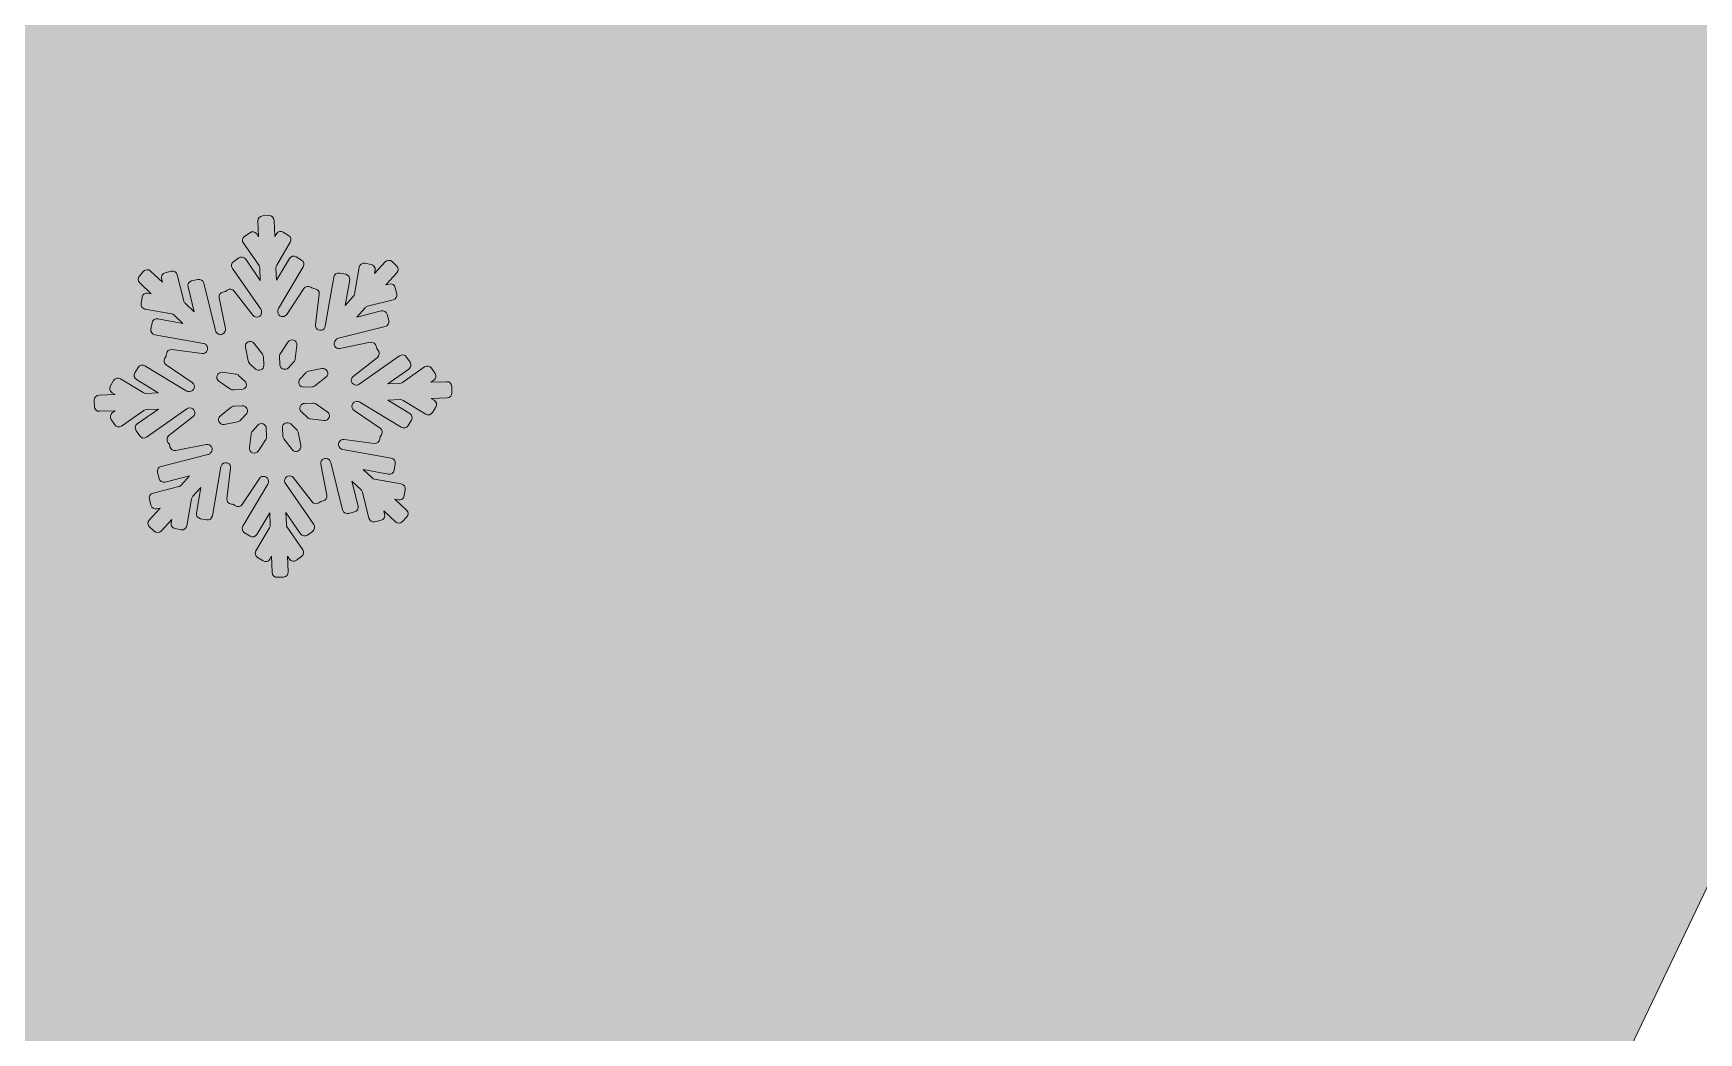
# Model space of a CAD drawing. Header units: millimetres. Extents: x 6 to 165, y -108 to -10.
# Drawn here: x 117.12 to 137.38, y -82.13 to -69.97 of the extents above; entities that cross this region are included whole.
import ezdxf

# ---------------------------------------------------------------- set-up
doc = ezdxf.new("R2010")
doc.units = ezdxf.units.MM
doc.header["$MEASUREMENT"] = 0
doc.layers.add('engraving', color=7, linetype='Continuous')
doc.layers.add('Layer 1', color=7, linetype='Continuous')

msp = doc.modelspace()

# ---------------------------------------------------------------- hatches: boundary and pattern name
at = {"layer": 'Layer 1'}
h = msp.add_hatch(color=2, dxfattribs=at)
h.dxf.hatch_style = 2
edge = h.paths.add_edge_path()
edge.add_spline(control_points=[(164.869, -23.025), (164.869, -23.025), (140.668, -23.025), (140.668, -23.025), (139.861, -21.762), (138.492, -20.888), (136.917, -20.768), (138.422, -19.653), (139.402, -17.869), (139.402, -15.852), (139.402, -12.472), (136.662, -9.732), (133.281, -9.732), (129.901, -9.732), (127.16, -12.472), (127.16, -15.852), (127.16, -17.869), (128.14, -19.653), (129.645, -20.768), (128.071, -20.888), (126.702, -21.762), (125.894, -23.025), (125.894, -23.025), (103.562, -23.025), (103.562, -23.025), (103.562, -23.025), (103.562, -47.689), (103.562, -47.689), (103.562, -47.689), (125.642, -47.689), (125.642, -47.689), (125.642, -47.689), (96.868, -108.174), (96.868, -108.174), (96.868, -108.174), (158.058, -108.174), (158.058, -108.174), (158.058, -108.174), (158.058, -83.51), (158.058, -83.51), (158.058, -83.51), (135.977, -83.51), (135.977, -83.51), (135.977, -83.51), (164.869, -23.025), (164.869, -23.025)], knot_values=[0, 0, 0, 0, 1, 1, 1, 2, 2, 2, 3, 3, 3, 4, 4, 4, 5, 5, 5, 6, 6, 6, 7, 7, 7, 8, 8, 8, 9, 9, 9, 10, 10, 10, 11, 11, 11, 12, 12, 12, 13, 13, 13, 14, 14, 14, 15, 15, 15, 15], degree=3, periodic=1)
edge = h.paths.add_edge_path()
edge.add_spline(control_points=[(129.474, -15.852), (129.474, -13.753), (131.182, -12.045), (133.281, -12.045), (135.381, -12.045), (137.089, -13.753), (137.089, -15.852), (137.089, -17.952), (135.381, -19.66), (133.281, -19.66), (131.182, -19.66), (129.474, -17.952), (129.474, -15.852)], knot_values=[0, 0, 0, 0, 1, 1, 1, 2, 2, 2, 3, 3, 3, 4, 4, 4, 4], degree=3, periodic=1)

# ---------------------------------------------------------------- linework, layer by layer
at = {"layer": 'engraving', "lineweight": 0}
for points, knots in [([(122.213, -74.264), (122.211, -74.231), (122.184, -74.205), (122.151, -74.207), (122.151, -74.207), (121.961, -74.214), (121.961, -74.214), (121.961, -74.214), (121.996, -74.189), (121.996, -74.189), (122.023, -74.17), (122.029, -74.133), (122.011, -74.106), (122.011, -74.106), (121.966, -74.042), (121.966, -74.042), (121.948, -74.015), (121.91, -74.008), (121.883, -74.028), (121.883, -74.028), (121.614, -74.218), (121.614, -74.218), (121.604, -74.225), (121.593, -74.228), (121.581, -74.229), (121.581, -74.229), (121.436, -74.234), (121.436, -74.234), (121.436, -74.234), (121.692, -74.053), (121.692, -74.053), (121.719, -74.035), (121.726, -73.998), (121.707, -73.971), (121.707, -73.971), (121.663, -73.907), (121.663, -73.907), (121.644, -73.879), (121.606, -73.873), (121.579, -73.892), (121.579, -73.892), (121.089, -74.238), (121.089, -74.238), (121.079, -74.245), (121.068, -74.249), (121.057, -74.249), (121.057, -74.249), (121.054, -74.249), (121.054, -74.249), (120.996, -74.251), (120.969, -74.178), (121.014, -74.143), (121.014, -74.143), (121.309, -73.911), (121.309, -73.911), (121.334, -73.891), (121.339, -73.854), (121.319, -73.828), (121.319, -73.828), (121.31, -73.815), (121.31, -73.815), (121.304, -73.808), (121.3, -73.8), (121.298, -73.79), (121.298, -73.79), (121.295, -73.775), (121.295, -73.775), (121.289, -73.743), (121.257, -73.722), (121.225, -73.728), (121.225, -73.728), (120.854, -73.802), (120.854, -73.802), (120.797, -73.814), (120.759, -73.746), (120.798, -73.704), (120.798, -73.704), (120.804, -73.697), (120.804, -73.697), (120.812, -73.688), (120.822, -73.682), (120.834, -73.679), (120.834, -73.679), (121.403, -73.536), (121.403, -73.536), (121.435, -73.528), (121.455, -73.496), (121.447, -73.464), (121.447, -73.464), (121.428, -73.388), (121.428, -73.388), (121.42, -73.356), (121.387, -73.337), (121.355, -73.345), (121.355, -73.345), (121.057, -73.42), (121.057, -73.42), (121.057, -73.42), (121.16, -73.307), (121.16, -73.307), (121.168, -73.298), (121.178, -73.292), (121.189, -73.289), (121.189, -73.289), (121.502, -73.211), (121.502, -73.211), (121.533, -73.203), (121.553, -73.171), (121.545, -73.139), (121.545, -73.139), (121.526, -73.063), (121.526, -73.063), (121.518, -73.031), (121.486, -73.011), (121.454, -73.019), (121.454, -73.019), (121.413, -73.03), (121.413, -73.03), (121.413, -73.03), (121.547, -72.883), (121.547, -72.883), (121.569, -72.859), (121.567, -72.822), (121.543, -72.799), (121.543, -72.799), (121.487, -72.746), (121.487, -72.746), (121.463, -72.724), (121.424, -72.725), (121.402, -72.75), (121.402, -72.75), (121.274, -72.89), (121.274, -72.89), (121.274, -72.89), (121.281, -72.848), (121.281, -72.848), (121.287, -72.815), (121.266, -72.785), (121.233, -72.779), (121.233, -72.779), (121.158, -72.765), (121.158, -72.765), (121.125, -72.759), (121.094, -72.781), (121.088, -72.814), (121.088, -72.814), (121.031, -73.142), (121.031, -73.142), (121.029, -73.153), (121.024, -73.164), (121.016, -73.172), (121.016, -73.172), (120.918, -73.28), (120.918, -73.28), (120.918, -73.28), (120.972, -72.969), (120.972, -72.969), (120.978, -72.937), (120.956, -72.906), (120.924, -72.9), (120.924, -72.9), (120.849, -72.886), (120.849, -72.886), (120.816, -72.88), (120.785, -72.902), (120.779, -72.935), (120.779, -72.935), (120.675, -73.532), (120.675, -73.532), (120.673, -73.543), (120.668, -73.554), (120.66, -73.562), (120.66, -73.562), (120.66, -73.562), (120.66, -73.562), (120.621, -73.605), (120.55, -73.572), (120.557, -73.515), (120.557, -73.515), (120.602, -73.143), (120.602, -73.143), (120.606, -73.11), (120.583, -73.08), (120.551, -73.076), (120.551, -73.076), (120.536, -73.074), (120.536, -73.074), (120.527, -73.073), (120.518, -73.07), (120.51, -73.064), (120.51, -73.064), (120.498, -73.056), (120.498, -73.056), (120.471, -73.038), (120.433, -73.045), (120.415, -73.073), (120.415, -73.073), (120.207, -73.388), (120.207, -73.388), (120.175, -73.437), (120.099, -73.416), (120.097, -73.358), (120.097, -73.358), (120.097, -73.351), (120.097, -73.351), (120.096, -73.34), (120.099, -73.328), (120.105, -73.318), (120.105, -73.318), (120.408, -72.809), (120.408, -72.809), (120.424, -72.781), (120.415, -72.744), (120.387, -72.727), (120.387, -72.727), (120.321, -72.687), (120.321, -72.687), (120.293, -72.67), (120.256, -72.679), (120.239, -72.708), (120.239, -72.708), (120.082, -72.973), (120.082, -72.973), (120.082, -72.973), (120.075, -72.82), (120.075, -72.82), (120.075, -72.809), (120.078, -72.797), (120.084, -72.787), (120.084, -72.787), (120.25, -72.508), (120.25, -72.508), (120.266, -72.48), (120.257, -72.443), (120.229, -72.426), (120.229, -72.426), (120.163, -72.386), (120.163, -72.386), (120.135, -72.369), (120.098, -72.378), (120.081, -72.407), (120.081, -72.407), (120.06, -72.442), (120.06, -72.442), (120.06, -72.442), (120.052, -72.244), (120.052, -72.244), (120.051, -72.211), (120.023, -72.185), (119.99, -72.186), (119.99, -72.186), (119.913, -72.189), (119.913, -72.189), (119.88, -72.191), (119.855, -72.218), (119.856, -72.251), (119.856, -72.251), (119.864, -72.443), (119.864, -72.443), (119.864, -72.443), (119.841, -72.409), (119.841, -72.409), (119.822, -72.382), (119.784, -72.375), (119.757, -72.394), (119.757, -72.394), (119.694, -72.439), (119.694, -72.439), (119.667, -72.457), (119.661, -72.494), (119.679, -72.521), (119.679, -72.521), (119.869, -72.795), (119.869, -72.795), (119.875, -72.805), (119.879, -72.816), (119.879, -72.827), (119.879, -72.827), (119.885, -72.974), (119.885, -72.974), (119.885, -72.974), (119.707, -72.716), (119.707, -72.716), (119.688, -72.689), (119.651, -72.682), (119.624, -72.701), (119.624, -72.701), (119.561, -72.745), (119.561, -72.745), (119.534, -72.764), (119.527, -72.801), (119.546, -72.828), (119.546, -72.828), (119.89, -73.326), (119.89, -73.326), (119.897, -73.336), (119.9, -73.347), (119.901, -73.358), (119.901, -73.358), (119.901, -73.359), (119.901, -73.359), (119.903, -73.417), (119.829, -73.444), (119.794, -73.398), (119.794, -73.398), (119.567, -73.104), (119.567, -73.104), (119.547, -73.077), (119.509, -73.073), (119.483, -73.093), (119.483, -73.093), (119.472, -73.102), (119.472, -73.102), (119.465, -73.108), (119.456, -73.112), (119.447, -73.114), (119.447, -73.114), (119.433, -73.117), (119.433, -73.117), (119.4, -73.123), (119.379, -73.154), (119.386, -73.187), (119.386, -73.187), (119.46, -73.561), (119.46, -73.561), (119.471, -73.618), (119.403, -73.656), (119.36, -73.617), (119.36, -73.617), (119.357, -73.613), (119.357, -73.613), (119.348, -73.605), (119.342, -73.595), (119.34, -73.584), (119.34, -73.584), (119.197, -73.006), (119.197, -73.006), (119.189, -72.974), (119.156, -72.955), (119.124, -72.963), (119.124, -72.963), (119.05, -72.981), (119.05, -72.981), (119.018, -72.989), (118.998, -73.022), (119.006, -73.054), (119.006, -73.054), (119.081, -73.355), (119.081, -73.355), (119.081, -73.355), (118.97, -73.252), (118.97, -73.252), (118.962, -73.244), (118.956, -73.234), (118.953, -73.223), (118.953, -73.223), (118.875, -72.906), (118.875, -72.906), (118.867, -72.874), (118.834, -72.854), (118.802, -72.862), (118.802, -72.862), (118.728, -72.881), (118.728, -72.881), (118.696, -72.889), (118.677, -72.921), (118.685, -72.953), (118.685, -72.953), (118.695, -72.994), (118.695, -72.994), (118.695, -72.994), (118.551, -72.86), (118.551, -72.86), (118.527, -72.837), (118.489, -72.839), (118.466, -72.863), (118.466, -72.863), (118.414, -72.921), (118.414, -72.921), (118.392, -72.945), (118.394, -72.982), (118.418, -73.004), (118.418, -73.004), (118.558, -73.136), (118.558, -73.136), (118.558, -73.136), (118.517, -73.128), (118.517, -73.128), (118.484, -73.122), (118.453, -73.144), (118.447, -73.177), (118.447, -73.177), (118.434, -73.254), (118.434, -73.254), (118.428, -73.286), (118.45, -73.317), (118.482, -73.323), (118.482, -73.323), (118.807, -73.381), (118.807, -73.381), (118.818, -73.383), (118.828, -73.389), (118.837, -73.396), (118.837, -73.396), (118.944, -73.497), (118.944, -73.497), (118.944, -73.497), (118.637, -73.441), (118.637, -73.441), (118.605, -73.435), (118.574, -73.457), (118.568, -73.49), (118.568, -73.49), (118.555, -73.567), (118.555, -73.567), (118.549, -73.599), (118.57, -73.63), (118.603, -73.636), (118.603, -73.636), (119.193, -73.742), (119.193, -73.742), (119.204, -73.744), (119.215, -73.75), (119.223, -73.758), (119.223, -73.758), (119.226, -73.76), (119.226, -73.76), (119.268, -73.8), (119.235, -73.87), (119.177, -73.863), (119.177, -73.863), (118.81, -73.816), (118.81, -73.816), (118.777, -73.812), (118.747, -73.835), (118.743, -73.868), (118.743, -73.868), (118.741, -73.883), (118.741, -73.883), (118.74, -73.893), (118.737, -73.901), (118.732, -73.909), (118.732, -73.909), (118.723, -73.922), (118.723, -73.922), (118.705, -73.949), (118.713, -73.986), (118.74, -74.004), (118.74, -74.004), (119.056, -74.219), (119.056, -74.219), (119.104, -74.251), (119.083, -74.326), (119.025, -74.328), (119.025, -74.328), (119.018, -74.328), (119.018, -74.328), (119.006, -74.329), (118.994, -74.326), (118.984, -74.319), (118.984, -74.319), (118.481, -74.013), (118.481, -74.013), (118.452, -73.995), (118.415, -74.005), (118.398, -74.033), (118.398, -74.033), (118.359, -74.1), (118.359, -74.1), (118.342, -74.128), (118.351, -74.164), (118.379, -74.181), (118.379, -74.181), (118.644, -74.343), (118.644, -74.343), (118.644, -74.343), (118.493, -74.349), (118.493, -74.349), (118.481, -74.349), (118.47, -74.346), (118.46, -74.34), (118.46, -74.34), (118.184, -74.172), (118.184, -74.172), (118.155, -74.155), (118.118, -74.164), (118.101, -74.192), (118.101, -74.192), (118.062, -74.259), (118.062, -74.259), (118.045, -74.287), (118.054, -74.323), (118.082, -74.341), (118.082, -74.341), (118.119, -74.363), (118.119, -74.363), (118.119, -74.363), (117.923, -74.371), (117.923, -74.371), (117.89, -74.372), (117.864, -74.4), (117.865, -74.433), (117.865, -74.433), (117.868, -74.511), (117.868, -74.511), (117.87, -74.544), (117.897, -74.569), (117.93, -74.568), (117.93, -74.568), (118.121, -74.561), (118.121, -74.561), (118.121, -74.561), (118.085, -74.586), (118.085, -74.586), (118.059, -74.604), (118.052, -74.641), (118.071, -74.668), (118.071, -74.668), (118.115, -74.732), (118.115, -74.732), (118.134, -74.76), (118.171, -74.766), (118.198, -74.747), (118.198, -74.747), (118.468, -74.557), (118.468, -74.557), (118.477, -74.55), (118.488, -74.546), (118.5, -74.546), (118.5, -74.546), (118.645, -74.54), (118.645, -74.54), (118.645, -74.54), (118.389, -74.721), (118.389, -74.721), (118.362, -74.74), (118.356, -74.777), (118.374, -74.804), (118.374, -74.804), (118.419, -74.868), (118.419, -74.868), (118.437, -74.895), (118.475, -74.902), (118.502, -74.883), (118.502, -74.883), (118.993, -74.536), (118.993, -74.536), (119.002, -74.53), (119.013, -74.526), (119.025, -74.526), (119.025, -74.526), (119.027, -74.525), (119.027, -74.525), (119.085, -74.523), (119.112, -74.596), (119.067, -74.632), (119.067, -74.632), (118.773, -74.864), (118.773, -74.864), (118.747, -74.884), (118.742, -74.921), (118.762, -74.947), (118.762, -74.947), (118.772, -74.959), (118.772, -74.959), (118.777, -74.967), (118.781, -74.975), (118.783, -74.984), (118.783, -74.984), (118.786, -74.999), (118.786, -74.999), (118.792, -75.032), (118.824, -75.053), (118.856, -75.046), (118.856, -75.046), (119.228, -74.972), (119.228, -74.972), (119.284, -74.961), (119.322, -75.028), (119.283, -75.071), (119.283, -75.071), (119.277, -75.078), (119.277, -75.078), (119.269, -75.086), (119.259, -75.093), (119.248, -75.095), (119.248, -75.095), (118.678, -75.238), (118.678, -75.238), (118.646, -75.246), (118.627, -75.279), (118.635, -75.311), (118.635, -75.311), (118.653, -75.386), (118.653, -75.386), (118.661, -75.418), (118.694, -75.438), (118.726, -75.43), (118.726, -75.43), (119.024, -75.355), (119.024, -75.355), (119.024, -75.355), (118.921, -75.468), (118.921, -75.468), (118.913, -75.476), (118.903, -75.482), (118.892, -75.485), (118.892, -75.485), (118.58, -75.564), (118.58, -75.564), (118.548, -75.572), (118.528, -75.604), (118.536, -75.636), (118.536, -75.636), (118.555, -75.712), (118.555, -75.712), (118.563, -75.744), (118.595, -75.763), (118.627, -75.755), (118.627, -75.755), (118.668, -75.745), (118.668, -75.745), (118.668, -75.745), (118.534, -75.892), (118.534, -75.892), (118.512, -75.916), (118.514, -75.953), (118.538, -75.975), (118.538, -75.975), (118.594, -76.028), (118.594, -76.028), (118.619, -76.051), (118.657, -76.05), (118.679, -76.025), (118.679, -76.025), (118.807, -75.885), (118.807, -75.885), (118.807, -75.885), (118.8, -75.927), (118.8, -75.927), (118.794, -75.959), (118.816, -75.99), (118.848, -75.996), (118.848, -75.996), (118.924, -76.009), (118.924, -76.009), (118.956, -76.015), (118.987, -75.994), (118.993, -75.961), (118.993, -75.961), (119.05, -75.632), (119.05, -75.632), (119.052, -75.621), (119.057, -75.611), (119.065, -75.602), (119.065, -75.602), (119.163, -75.495), (119.163, -75.495), (119.163, -75.495), (119.109, -75.806), (119.109, -75.806), (119.103, -75.838), (119.125, -75.869), (119.157, -75.875), (119.157, -75.875), (119.233, -75.888), (119.233, -75.888), (119.265, -75.894), (119.296, -75.873), (119.302, -75.84), (119.302, -75.84), (119.406, -75.243), (119.406, -75.243), (119.408, -75.231), (119.413, -75.221), (119.421, -75.213), (119.421, -75.213), (119.421, -75.213), (119.421, -75.213), (119.46, -75.17), (119.531, -75.202), (119.524, -75.26), (119.524, -75.26), (119.479, -75.632), (119.479, -75.632), (119.475, -75.665), (119.498, -75.694), (119.531, -75.699), (119.531, -75.699), (119.545, -75.7), (119.545, -75.7), (119.554, -75.702), (119.563, -75.705), (119.571, -75.71), (119.571, -75.71), (119.583, -75.718), (119.583, -75.718), (119.61, -75.737), (119.648, -75.729), (119.666, -75.702), (119.666, -75.702), (119.875, -75.386), (119.875, -75.386), (119.907, -75.338), (119.982, -75.359), (119.984, -75.417), (119.984, -75.417), (119.984, -75.423), (119.984, -75.423), (119.985, -75.435), (119.982, -75.446), (119.976, -75.456), (119.976, -75.456), (119.674, -75.966), (119.674, -75.966), (119.657, -75.994), (119.666, -76.03), (119.694, -76.047), (119.694, -76.047), (119.76, -76.088), (119.76, -76.088), (119.788, -76.105), (119.825, -76.096), (119.842, -76.067), (119.842, -76.067), (120, -75.802), (120, -75.802), (120, -75.802), (120.006, -75.954), (120.006, -75.954), (120.006, -75.966), (120.003, -75.977), (119.998, -75.987), (119.998, -75.987), (119.832, -76.267), (119.832, -76.267), (119.815, -76.295), (119.824, -76.332), (119.852, -76.349), (119.852, -76.349), (119.918, -76.389), (119.918, -76.389), (119.946, -76.406), (119.983, -76.397), (120, -76.368), (120, -76.368), (120.021, -76.333), (120.021, -76.333), (120.021, -76.333), (120.029, -76.531), (120.029, -76.531), (120.031, -76.564), (120.058, -76.59), (120.091, -76.588), (120.091, -76.588), (120.168, -76.585), (120.168, -76.585), (120.201, -76.584), (120.227, -76.556), (120.225, -76.523), (120.225, -76.523), (120.217, -76.332), (120.217, -76.332), (120.217, -76.332), (120.241, -76.366), (120.241, -76.366), (120.26, -76.393), (120.297, -76.4), (120.324, -76.381), (120.324, -76.381), (120.387, -76.336), (120.387, -76.336), (120.414, -76.317), (120.421, -76.28), (120.402, -76.253), (120.402, -76.253), (120.212, -75.979), (120.212, -75.979), (120.206, -75.97), (120.202, -75.959), (120.202, -75.948), (120.202, -75.948), (120.196, -75.801), (120.196, -75.801), (120.196, -75.801), (120.374, -76.059), (120.374, -76.059), (120.393, -76.086), (120.431, -76.093), (120.458, -76.074), (120.458, -76.074), (120.521, -76.029), (120.521, -76.029), (120.547, -76.01), (120.554, -75.973), (120.535, -75.946), (120.535, -75.946), (120.191, -75.448), (120.191, -75.448), (120.185, -75.439), (120.181, -75.428), (120.18, -75.417), (120.18, -75.417), (120.18, -75.416), (120.18, -75.416), (120.178, -75.358), (120.252, -75.331), (120.287, -75.377), (120.287, -75.377), (120.514, -75.671), (120.514, -75.671), (120.534, -75.697), (120.572, -75.702), (120.598, -75.681), (120.598, -75.681), (120.609, -75.673), (120.609, -75.673), (120.617, -75.667), (120.625, -75.663), (120.635, -75.661), (120.635, -75.661), (120.649, -75.658), (120.649, -75.658), (120.681, -75.652), (120.702, -75.62), (120.695, -75.588), (120.695, -75.588), (120.622, -75.213), (120.622, -75.213), (120.61, -75.156), (120.679, -75.118), (120.721, -75.158), (120.721, -75.158), (120.725, -75.161), (120.725, -75.161), (120.733, -75.169), (120.739, -75.179), (120.742, -75.191), (120.742, -75.191), (120.885, -75.768), (120.885, -75.768), (120.893, -75.8), (120.925, -75.82), (120.957, -75.812), (120.957, -75.812), (121.031, -75.793), (121.031, -75.793), (121.063, -75.785), (121.083, -75.753), (121.075, -75.721), (121.075, -75.721), (121, -75.419), (121, -75.419), (121, -75.419), (121.111, -75.523), (121.111, -75.523), (121.119, -75.53), (121.125, -75.541), (121.128, -75.552), (121.128, -75.552), (121.206, -75.869), (121.206, -75.869), (121.214, -75.901), (121.247, -75.92), (121.279, -75.912), (121.279, -75.912), (121.353, -75.894), (121.353, -75.894), (121.385, -75.886), (121.405, -75.853), (121.397, -75.821), (121.397, -75.821), (121.387, -75.78), (121.387, -75.78), (121.387, -75.78), (121.53, -75.915), (121.53, -75.915), (121.554, -75.937), (121.592, -75.936), (121.615, -75.911), (121.615, -75.911), (121.667, -75.854), (121.667, -75.854), (121.689, -75.83), (121.688, -75.793), (121.664, -75.77), (121.664, -75.77), (121.523, -75.639), (121.523, -75.639), (121.523, -75.639), (121.564, -75.646), (121.564, -75.646), (121.597, -75.652), (121.628, -75.631), (121.634, -75.598), (121.634, -75.598), (121.647, -75.521), (121.647, -75.521), (121.653, -75.489), (121.631, -75.458), (121.599, -75.452), (121.599, -75.452), (121.275, -75.393), (121.275, -75.393), (121.263, -75.391), (121.253, -75.386), (121.245, -75.378), (121.245, -75.378), (121.137, -75.278), (121.137, -75.278), (121.137, -75.278), (121.444, -75.333), (121.444, -75.333), (121.476, -75.339), (121.508, -75.317), (121.513, -75.285), (121.513, -75.285), (121.527, -75.208), (121.527, -75.208), (121.532, -75.176), (121.511, -75.145), (121.478, -75.139), (121.478, -75.139), (120.888, -75.032), (120.888, -75.032), (120.877, -75.03), (120.867, -75.025), (120.858, -75.017), (120.858, -75.017), (120.855, -75.015), (120.855, -75.015), (120.813, -74.975), (120.846, -74.904), (120.904, -74.912), (120.904, -74.912), (121.271, -74.958), (121.271, -74.958), (121.304, -74.963), (121.334, -74.939), (121.338, -74.906), (121.338, -74.906), (121.34, -74.891), (121.34, -74.891), (121.341, -74.882), (121.344, -74.873), (121.35, -74.866), (121.35, -74.866), (121.358, -74.853), (121.358, -74.853), (121.376, -74.826), (121.369, -74.789), (121.342, -74.771), (121.342, -74.771), (121.025, -74.556), (121.025, -74.556), (120.977, -74.524), (120.999, -74.449), (121.056, -74.447), (121.056, -74.447), (121.064, -74.447), (121.064, -74.447), (121.075, -74.446), (121.087, -74.449), (121.097, -74.455), (121.097, -74.455), (121.6, -74.762), (121.6, -74.762), (121.629, -74.779), (121.666, -74.77), (121.683, -74.741), (121.683, -74.741), (121.722, -74.675), (121.722, -74.675), (121.739, -74.647), (121.73, -74.61), (121.702, -74.593), (121.702, -74.593), (121.438, -74.432), (121.438, -74.432), (121.438, -74.432), (121.588, -74.426), (121.588, -74.426), (121.6, -74.426), (121.612, -74.429), (121.622, -74.435), (121.622, -74.435), (121.898, -74.603), (121.898, -74.603), (121.926, -74.62), (121.963, -74.611), (121.98, -74.582), (121.98, -74.582), (122.02, -74.516), (122.02, -74.516), (122.036, -74.487), (122.027, -74.451), (121.999, -74.434), (121.999, -74.434), (121.962, -74.412), (121.962, -74.412), (121.962, -74.412), (122.159, -74.404), (122.159, -74.404), (122.192, -74.403), (122.217, -74.375), (122.216, -74.342), (122.216, -74.342), (122.213, -74.264), (122.213, -74.264)], [0, 0, 0, 0, 1, 1, 1, 2, 2, 2, 3, 3, 3, 4, 4, 4, 5, 5, 5, 6, 6, 6, 7, 7, 7, 8, 8, 8, 9, 9, 9, 10, 10, 10, 11, 11, 11, 12, 12, 12, 13, 13, 13, 14, 14, 14, 15, 15, 15, 16, 16, 16, 17, 17, 17, 18, 18, 18, 19, 19, 19, 20, 20, 20, 21, 21, 21, 22, 22, 22, 23, 23, 23, 24, 24, 24, 25, 25, 25, 26, 26, 26, 27, 27, 27, 28, 28, 28, 29, 29, 29, 30, 30, 30, 31, 31, 31, 32, 32, 32, 33, 33, 33, 34, 34, 34, 35, 35, 35, 36, 36, 36, 37, 37, 37, 38, 38, 38, 39, 39, 39, 40, 40, 40, 41, 41, 41, 42, 42, 42, 43, 43, 43, 44, 44, 44, 45, 45, 45, 46, 46, 46, 47, 47, 47, 48, 48, 48, 49, 49, 49, 50, 50, 50, 51, 51, 51, 52, 52, 52, 53, 53, 53, 54, 54, 54, 55, 55, 55, 56, 56, 56, 57, 57, 57, 58, 58, 58, 59, 59, 59, 60, 60, 60, 61, 61, 61, 62, 62, 62, 63, 63, 63, 64, 64, 64, 65, 65, 65, 66, 66, 66, 67, 67, 67, 68, 68, 68, 69, 69, 69, 70, 70, 70, 71, 71, 71, 72, 72, 72, 73, 73, 73, 74, 74, 74, 75, 75, 75, 76, 76, 76, 77, 77, 77, 78, 78, 78, 79, 79, 79, 80, 80, 80, 81, 81, 81, 82, 82, 82, 83, 83, 83, 84, 84, 84, 85, 85, 85, 86, 86, 86, 87, 87, 87, 88, 88, 88, 89, 89, 89, 90, 90, 90, 91, 91, 91, 92, 92, 92, 93, 93, 93, 94, 94, 94, 95, 95, 95, 96, 96, 96, 97, 97, 97, 98, 98, 98, 99, 99, 99, 100, 100, 100, 101, 101, 101, 102, 102, 102, 103, 103, 103, 104, 104, 104, 105, 105, 105, 106, 106, 106, 107, 107, 107, 108, 108, 108, 109, 109, 109, 110, 110, 110, 111, 111, 111, 112, 112, 112, 113, 113, 113, 114, 114, 114, 115, 115, 115, 116, 116, 116, 117, 117, 117, 118, 118, 118, 119, 119, 119, 120, 120, 120, 121, 121, 121, 122, 122, 122, 123, 123, 123, 124, 124, 124, 125, 125, 125, 126, 126, 126, 127, 127, 127, 128, 128, 128, 129, 129, 129, 130, 130, 130, 131, 131, 131, 132, 132, 132, 133, 133, 133, 134, 134, 134, 135, 135, 135, 136, 136, 136, 137, 137, 137, 138, 138, 138, 139, 139, 139, 140, 140, 140, 141, 141, 141, 142, 142, 142, 143, 143, 143, 144, 144, 144, 145, 145, 145, 146, 146, 146, 147, 147, 147, 148, 148, 148, 149, 149, 149, 150, 150, 150, 151, 151, 151, 152, 152, 152, 153, 153, 153, 154, 154, 154, 155, 155, 155, 156, 156, 156, 157, 157, 157, 158, 158, 158, 159, 159, 159, 160, 160, 160, 161, 161, 161, 162, 162, 162, 163, 163, 163, 164, 164, 164, 165, 165, 165, 166, 166, 166, 167, 167, 167, 168, 168, 168, 169, 169, 169, 170, 170, 170, 171, 171, 171, 172, 172, 172, 173, 173, 173, 174, 174, 174, 175, 175, 175, 176, 176, 176, 177, 177, 177, 178, 178, 178, 179, 179, 179, 180, 180, 180, 181, 181, 181, 182, 182, 182, 183, 183, 183, 184, 184, 184, 185, 185, 185, 186, 186, 186, 187, 187, 187, 188, 188, 188, 189, 189, 189, 190, 190, 190, 191, 191, 191, 192, 192, 192, 193, 193, 193, 194, 194, 194, 195, 195, 195, 196, 196, 196, 197, 197, 197, 198, 198, 198, 199, 199, 199, 200, 200, 200, 201, 201, 201, 202, 202, 202, 203, 203, 203, 204, 204, 204, 205, 205, 205, 206, 206, 206, 207, 207, 207, 208, 208, 208, 209, 209, 209, 210, 210, 210, 211, 211, 211, 212, 212, 212, 213, 213, 213, 214, 214, 214, 215, 215, 215, 216, 216, 216, 217, 217, 217, 218, 218, 218, 219, 219, 219, 220, 220, 220, 221, 221, 221, 222, 222, 222, 223, 223, 223, 224, 224, 224, 225, 225, 225, 226, 226, 226, 227, 227, 227, 228, 228, 228, 229, 229, 229, 230, 230, 230, 231, 231, 231, 232, 232, 232, 233, 233, 233, 234, 234, 234, 235, 235, 235, 236, 236, 236, 237, 237, 237, 238, 238, 238, 239, 239, 239, 240, 240, 240, 241, 241, 241, 242, 242, 242, 243, 243, 243, 244, 244, 244, 245, 245, 245, 246, 246, 246, 247, 247, 247, 248, 248, 248, 249, 249, 249, 250, 250, 250, 251, 251, 251, 252, 252, 252, 253, 253, 253, 254, 254, 254, 255, 255, 255, 256, 256, 256, 257, 257, 257, 258, 258, 258, 259, 259, 259, 260, 260, 260, 261, 261, 261, 262, 262, 262, 263, 263, 263, 264, 264, 264, 265, 265, 265, 266, 266, 266, 267, 267, 267, 268, 268, 268, 269, 269, 269, 270, 270, 270, 271, 271, 271, 272, 272, 272, 273, 273, 273, 274, 274, 274, 275, 275, 275, 276, 276, 276, 277, 277, 277, 278, 278, 278, 279, 279, 279, 280, 280, 280, 281, 281, 281, 282, 282, 282, 283, 283, 283, 284, 284, 284, 285, 285, 285, 286, 286, 286, 287, 287, 287, 288, 288, 288, 289, 289, 289, 290, 290, 290, 291, 291, 291, 292, 292, 292, 293, 293, 293, 294, 294, 294, 295, 295, 295, 296, 296, 296, 297, 297, 297, 298, 298, 298, 299, 299, 299, 300, 300, 300, 301, 301, 301, 302, 302, 302, 303, 303, 303, 304, 304, 304, 305, 305, 305, 306, 306, 306, 307, 307, 307, 308, 308, 308, 309, 309, 309, 310, 310, 310, 311, 311, 311, 312, 312, 312, 313, 313, 313, 314, 314, 314, 315, 315, 315, 316, 316, 316, 317, 317, 317, 318, 318, 318, 319, 319, 319, 320, 320, 320, 321, 321, 321, 322, 322, 322, 323, 323, 323, 324, 324, 324, 325, 325, 325, 326, 326, 326, 327, 327, 327, 328, 328, 328, 329, 329, 329, 330, 330, 330, 331, 331, 331, 332, 332, 332, 333, 333, 333, 334, 334, 334, 335, 335, 335, 336, 336, 336, 336]), ([(119.81, -73.741), (119.81, -73.741), (119.911, -73.871), (119.911, -73.871), (119.918, -73.881), (119.922, -73.893), (119.923, -73.905), (119.923, -73.905), (119.927, -74.007), (119.927, -74.007), (119.929, -74.06), (119.866, -74.089), (119.827, -74.053), (119.827, -74.053), (119.755, -73.985), (119.755, -73.985), (119.745, -73.977), (119.739, -73.966), (119.737, -73.953), (119.737, -73.953), (119.705, -73.789), (119.705, -73.789), (119.692, -73.727), (119.772, -73.691), (119.81, -73.741)], [0, 0, 0, 0, 1, 1, 1, 2, 2, 2, 3, 3, 3, 4, 4, 4, 5, 5, 5, 6, 6, 6, 7, 7, 7, 8, 8, 8, 8]), ([(120.123, -73.999), (120.123, -73.999), (120.119, -73.898), (120.119, -73.898), (120.118, -73.886), (120.122, -73.874), (120.129, -73.863), (120.129, -73.863), (120.22, -73.725), (120.22, -73.725), (120.255, -73.673), (120.337, -73.703), (120.329, -73.765), (120.329, -73.765), (120.309, -73.931), (120.309, -73.931), (120.307, -73.943), (120.302, -73.955), (120.294, -73.964), (120.294, -73.964), (120.227, -74.037), (120.227, -74.037), (120.191, -74.077), (120.125, -74.053), (120.123, -73.999)], [0, 0, 0, 0, 1, 1, 1, 2, 2, 2, 3, 3, 3, 4, 4, 4, 5, 5, 5, 6, 6, 6, 7, 7, 7, 8, 8, 8, 8]), ([(119.523, -74.297), (119.523, -74.297), (119.382, -74.202), (119.382, -74.202), (119.33, -74.167), (119.361, -74.085), (119.423, -74.093), (119.423, -74.093), (119.588, -74.114), (119.588, -74.114), (119.6, -74.116), (119.612, -74.121), (119.621, -74.13), (119.621, -74.13), (119.696, -74.2), (119.696, -74.2), (119.735, -74.236), (119.711, -74.301), (119.658, -74.303), (119.658, -74.303), (119.558, -74.307), (119.558, -74.307), (119.546, -74.308), (119.533, -74.304), (119.523, -74.297)], [0, 0, 0, 0, 1, 1, 1, 2, 2, 2, 3, 3, 3, 4, 4, 4, 5, 5, 5, 6, 6, 6, 7, 7, 7, 8, 8, 8, 8]), ([(120.369, -74.174), (120.369, -74.174), (120.437, -74.099), (120.437, -74.099), (120.446, -74.089), (120.457, -74.083), (120.47, -74.08), (120.47, -74.08), (120.634, -74.048), (120.634, -74.048), (120.696, -74.035), (120.732, -74.114), (120.683, -74.153), (120.683, -74.153), (120.55, -74.257), (120.55, -74.257), (120.54, -74.265), (120.528, -74.27), (120.516, -74.27), (120.516, -74.27), (120.415, -74.274), (120.415, -74.274), (120.362, -74.276), (120.333, -74.213), (120.369, -74.174)], [0, 0, 0, 0, 1, 1, 1, 2, 2, 2, 3, 3, 3, 4, 4, 4, 5, 5, 5, 6, 6, 6, 7, 7, 7, 8, 8, 8, 8]), ([(119.713, -74.601), (119.713, -74.601), (119.644, -74.676), (119.644, -74.676), (119.635, -74.685), (119.624, -74.692), (119.611, -74.694), (119.611, -74.694), (119.447, -74.727), (119.447, -74.727), (119.386, -74.739), (119.349, -74.66), (119.399, -74.622), (119.399, -74.622), (119.531, -74.517), (119.531, -74.517), (119.541, -74.51), (119.553, -74.505), (119.566, -74.505), (119.566, -74.505), (119.666, -74.501), (119.666, -74.501), (119.719, -74.499), (119.748, -74.561), (119.713, -74.601)], [0, 0, 0, 0, 1, 1, 1, 2, 2, 2, 3, 3, 3, 4, 4, 4, 5, 5, 5, 6, 6, 6, 7, 7, 7, 8, 8, 8, 8]), ([(120.559, -74.478), (120.559, -74.478), (120.699, -74.573), (120.699, -74.573), (120.751, -74.608), (120.72, -74.689), (120.658, -74.681), (120.658, -74.681), (120.493, -74.66), (120.493, -74.66), (120.481, -74.659), (120.469, -74.653), (120.46, -74.645), (120.46, -74.645), (120.385, -74.575), (120.385, -74.575), (120.346, -74.538), (120.37, -74.473), (120.423, -74.471), (120.423, -74.471), (120.523, -74.467), (120.523, -74.467), (120.536, -74.467), (120.548, -74.471), (120.559, -74.478)], [0, 0, 0, 0, 1, 1, 1, 2, 2, 2, 3, 3, 3, 4, 4, 4, 5, 5, 5, 6, 6, 6, 7, 7, 7, 8, 8, 8, 8]), ([(119.958, -74.775), (119.958, -74.775), (119.962, -74.876), (119.962, -74.876), (119.963, -74.889), (119.959, -74.901), (119.952, -74.912), (119.952, -74.912), (119.861, -75.049), (119.861, -75.049), (119.827, -75.102), (119.745, -75.072), (119.752, -75.009), (119.752, -75.009), (119.772, -74.844), (119.772, -74.844), (119.774, -74.831), (119.779, -74.82), (119.788, -74.811), (119.788, -74.811), (119.854, -74.737), (119.854, -74.737), (119.89, -74.698), (119.956, -74.722), (119.958, -74.775)], [0, 0, 0, 0, 1, 1, 1, 2, 2, 2, 3, 3, 3, 4, 4, 4, 5, 5, 5, 6, 6, 6, 7, 7, 7, 8, 8, 8, 8]), ([(120.271, -75.033), (120.271, -75.033), (120.171, -74.903), (120.171, -74.903), (120.163, -74.893), (120.159, -74.882), (120.158, -74.869), (120.158, -74.869), (120.154, -74.768), (120.154, -74.768), (120.152, -74.715), (120.216, -74.686), (120.255, -74.722), (120.255, -74.722), (120.327, -74.789), (120.327, -74.789), (120.336, -74.798), (120.342, -74.809), (120.344, -74.821), (120.344, -74.821), (120.377, -74.985), (120.377, -74.985), (120.389, -75.047), (120.309, -75.083), (120.271, -75.033)], [0, 0, 0, 0, 1, 1, 1, 2, 2, 2, 3, 3, 3, 4, 4, 4, 5, 5, 5, 6, 6, 6, 7, 7, 7, 8, 8, 8, 8])]:
    msp.add_open_spline(points, degree=3, knots=knots, dxfattribs=at)
at = {"layer": 'Layer 1', "lineweight": 0}
msp.add_open_spline([(164.869, -23.025), (164.869, -23.025), (140.668, -23.025), (140.668, -23.025), (139.861, -21.762), (138.492, -20.888), (136.917, -20.768), (138.422, -19.653), (139.402, -17.869), (139.402, -15.852), (139.402, -12.472), (136.662, -9.732), (133.281, -9.732), (129.901, -9.732), (127.16, -12.472), (127.16, -15.852), (127.16, -17.869), (128.14, -19.653), (129.645, -20.768), (128.071, -20.888), (126.702, -21.762), (125.894, -23.025), (125.894, -23.025), (103.562, -23.025), (103.562, -23.025), (103.562, -23.025), (103.562, -47.689), (103.562, -47.689), (103.562, -47.689), (125.642, -47.689), (125.642, -47.689), (125.642, -47.689), (96.868, -108.174), (96.868, -108.174), (96.868, -108.174), (158.058, -108.174), (158.058, -108.174), (158.058, -108.174), (158.058, -83.51), (158.058, -83.51), (158.058, -83.51), (135.977, -83.51), (135.977, -83.51), (135.977, -83.51), (164.869, -23.025), (164.869, -23.025)], degree=3, knots=[0, 0, 0, 0, 1, 1, 1, 2, 2, 2, 3, 3, 3, 4, 4, 4, 5, 5, 5, 6, 6, 6, 7, 7, 7, 8, 8, 8, 9, 9, 9, 10, 10, 10, 11, 11, 11, 12, 12, 12, 13, 13, 13, 14, 14, 14, 15, 15, 15, 15], dxfattribs=at)

doc.saveas('drawing.dxf')
